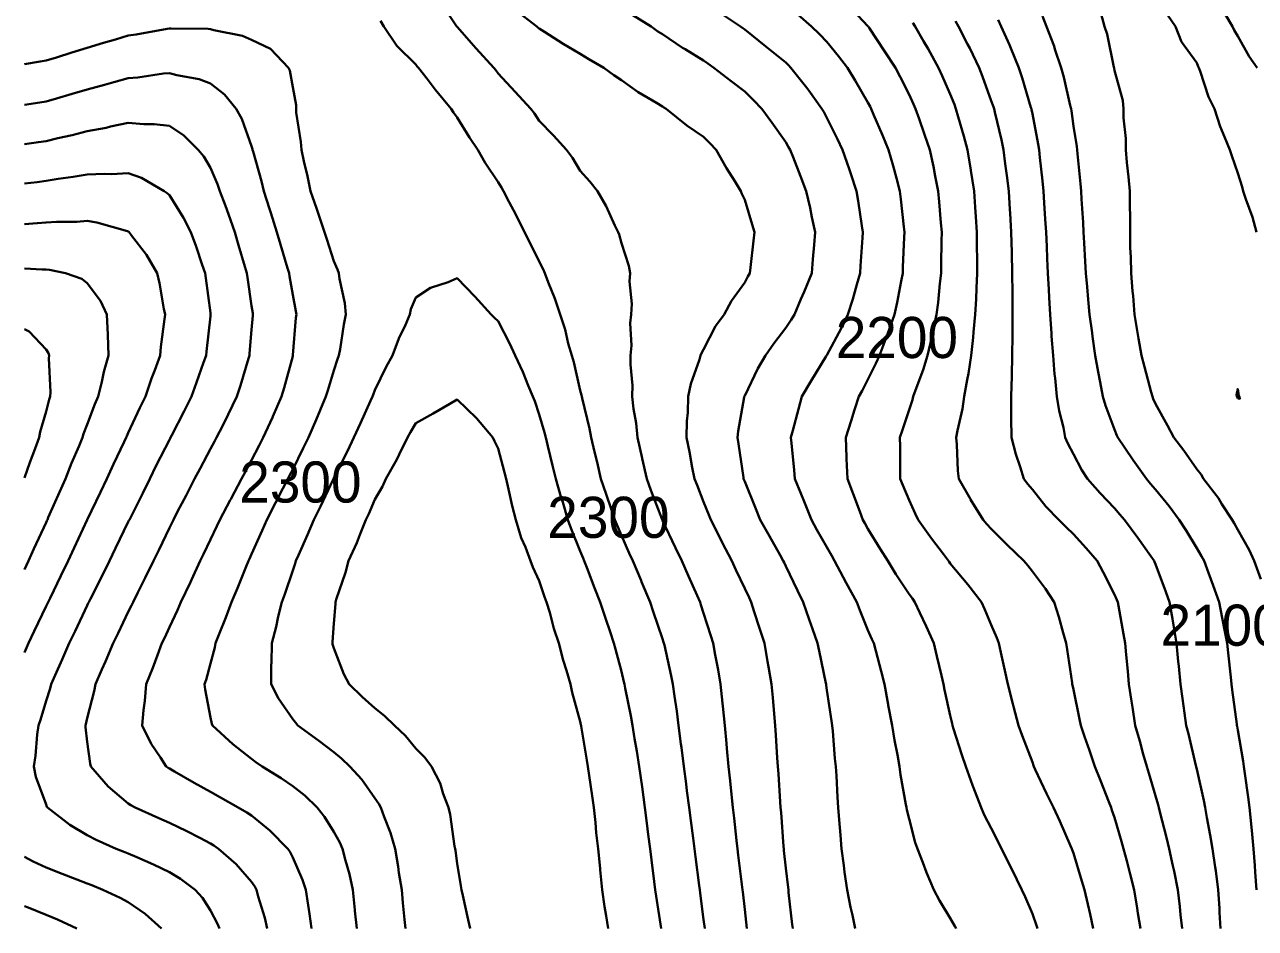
# Model space of a CAD drawing. Header units: inches. Extents: x 29277 to 43569, y 11651 to 22756.
# Drawn here: x 29283 to 32278, y 11656 to 13855 of the extents above; entities that cross this region are included whole.
import ezdxf

# ---------------------------------------------------------------- set-up
doc = ezdxf.new("R2010")
doc.units = ezdxf.units.IN
doc.header["$MEASUREMENT"] = 0
doc.layers.add('test_100m', color=124, linetype='Continuous', lineweight=30, true_color=0x00b06f)
doc.layers.add('test_20m', color=244, linetype='Continuous', lineweight=30, true_color=0xa80019)

msp = doc.modelspace()

# ---------------------------------------------------------------- linework, layer by layer
at = {"layer": 'test_100m'}
for points, elevation in [([(31747.6, 11656), (31746.1, 11660.8), (31735.3, 11691.5), (31717.8, 11732.4), (31709.5, 11749.9), (31685.3, 11799.9), (31685.2, 11800), (31660.6, 11849.9), (31651.8, 11866.5), (31635.3, 11899.7), (31618, 11932.6), (31610.4, 11949.9), (31595.2, 11990.1), (31589.4, 12004.1), (31573.6, 12049.9), (31563.8, 12078.5), (31543.8, 12141.4), (31541, 12149.9), (31539.8, 12154.5), (31535.3, 12173.8), (31521.8, 12236.4), (31519.1, 12249.9), (31514, 12271.3), (31503.2, 12317.9), (31495.3, 12349.9), (31476.9, 12391.6), (31461.9, 12423.3), (31449.6, 12449.9), (31443.5, 12458.2), (31435.3, 12469.5), (31403.4, 12518), (31383.6, 12549.9), (31364.9, 12579.6), (31335.3, 12627.9), (31327.3, 12641.9), (31322.7, 12649.9), (31315.2, 12670.1), (31298.9, 12713.6), (31285.1, 12749.9), (31283.4, 12798), (31283.1, 12802.1), (31281.4, 12849.9), (31294.1, 12891.1), (31302.9, 12917.5), (31313.3, 12949.9), (31321.1, 12964.1), (31335.3, 12991.2), (31354.7, 13030.5), (31363.1, 13049.9), (31380.3, 13095), (31383.2, 13102), (31399.7, 13149.9), (31406.3, 13178.9), (31415.7, 13230.3), (31419.8, 13249.9), (31420.5, 13264.7), (31423.3, 13337.9), (31423.8, 13349.9), (31422.3, 13362.9), (31415.2, 13429.9), (31412.8, 13449.9), (31404.4, 13480.9), (31396.5, 13511.1), (31385.5, 13549.9), (31370.9, 13585.5), (31349.1, 13636.1), (31343.3, 13649.9), (31340.6, 13655.2), (31335.3, 13665.3), (31304.2, 13718.9), (31285.1, 13749.9), (31263.5, 13778.1), (31235.3, 13812.6), (31217, 13831.6), (31198.1, 13849.9), (31164.3, 13879)], 2200), ([(32280.5, 11749.9), (32277.9, 11792.6), (32276.4, 11808.8), (32273.7, 11849.9), (32270.6, 11885.3), (32266.6, 11918.6), (32263.7, 11949.9), (32260.8, 11975.5), (32252.4, 12032.8), (32250.3, 12049.9), (32248.5, 12063.1), (32235.3, 12138.2), (32233.4, 12148.1), (32233, 12149.9), (32232.7, 12152.5), (32221.9, 12236.6), (32220.1, 12249.9), (32218.3, 12266.9), (32211.6, 12326.2), (32209, 12349.9), (32202.9, 12382.3), (32197.1, 12411.8), (32190.1, 12449.9), (32175.4, 12490), (32164, 12521.2), (32153.5, 12549.9), (32147.1, 12561.7), (32135.3, 12581.2), (32109.5, 12624.1), (32092.9, 12649.9), (32068.3, 12682.9), (32035.3, 12723.7), (32023.2, 12737.9), (32012.9, 12749.9), (31980.3, 12794.9), (31960, 12825.2), (31943.2, 12849.9), (31940.8, 12855.4), (31935.3, 12869.5), (31913.6, 12928.2), (31907.2, 12949.9), (31900.7, 12984.5), (31895.2, 13009.8), (31888.1, 13049.9), (31881.6, 13096.2), (31880.6, 13104.7), (31874.4, 13149.9), (31871.1, 13185.7), (31868.3, 13216.9), (31865.2, 13249.9), (31863.8, 13278.4), (31861.1, 13324.1), (31859.8, 13349.9), (31858.7, 13373.3), (31855.1, 13430.1), (31854.1, 13449.9), (31852.6, 13467.3), (31845.1, 13540.1), (31844.2, 13549.9), (31843.3, 13558), (31835.3, 13607.5), (31830.3, 13644.9), (31829.4, 13649.9), (31827.4, 13657.8), (31812.1, 13726.7), (31805.6, 13749.9), (31790.3, 13794.9), (31788, 13802.6), (31769.8, 13849.9), (31760.3, 13875)], 2100), ([(32204.7, 13880.5), (32222.7, 13849.9), (32226.5, 13841.2), (32235.3, 13826.3), (32262.8, 13777.5), (32282.8, 13749.9)], 2100), ([(29283, 13758.3), (29320.5, 13764.7), (29335.3, 13767.1), (29360.3, 13774.9), (29398.3, 13787), (29435.3, 13798.4), (29475, 13810.2), (29504.2, 13818.8), (29535.3, 13828), (29554.2, 13831), (29630.1, 13844.8), (29635.3, 13845.6), (29640, 13845.3), (29730, 13844.6), (29735.3, 13844.1), (29743.8, 13841.5), (29813.1, 13827.7), (29835.3, 13818), (29881.2, 13795.8), (29925.1, 13749.9), (29928.7, 13743.3), (29935.3, 13702.3), (29944.1, 13658.7), (29943.5, 13649.9), (29944.1, 13641.1), (29955.2, 13569.8), (29956.4, 13549.9), (29962.3, 13522.9), (29971.5, 13486.1), (29978.9, 13449.9), (29993.5, 13408.1), (30001.3, 13384), (30012.7, 13349.9), (30018.4, 13333.1), (30035.3, 13279.5), (30044.6, 13259.2), (30047.6, 13249.9), (30049.3, 13235.9), (30062.1, 13176.7), (30064.8, 13149.9), (30059.9, 13125.4), (30050.7, 13065.3), (30047.8, 13049.9), (30044.5, 13040.8), (30035.3, 13012.9), (30020.5, 12964.7), (30016.2, 12949.9), (30002.1, 12916.8), (29992.1, 12893.1), (29973.7, 12849.9), (29961.2, 12824.1), (29935.3, 12772.6), (29927.6, 12757.6), (29923.6, 12749.9), (29911.5, 12726.1), (29893.9, 12691.3), (29872.6, 12649.9), (29861.3, 12624), (29835.3, 12566.5), (29830.1, 12555.2), (29827.6, 12549.9), (29822.1, 12536.7), (29801.1, 12484.1), (29786.1, 12449.9), (29772.8, 12412.4), (29755.7, 12370.3), (29747.9, 12349.9), (29746, 12339.3), (29735.3, 12300.8), (29724.6, 12260.6), (29720.9, 12249.9), (29722.1, 12236.8), (29735.3, 12169.2), (29738.7, 12153.3), (29739.9, 12149.9), (29789.6, 12104.2), (29835.3, 12068.5), (29845.9, 12060.5), (29860.7, 12049.9), (29907.2, 12021.8), (29935.3, 12002.3), (29964.6, 11979.2), (29994.7, 11949.9), (30013, 11927.6), (30035.3, 11891.1), (30050.2, 11864.8), (30056.7, 11849.9), (30063.7, 11821.5), (30073.2, 11787.9), (30081.7, 11749.9), (30086.7, 11701.3), (30086.9, 11698.3), (30091.1, 11656)], 2300), ([(30938, 11656), (30935.3, 11677.6), (30927, 11741.6), (30925.9, 11749.9), (30924.6, 11760.7), (30915.7, 11830.3), (30913.2, 11849.9), (30909.9, 11875.3), (30904.2, 11918.8), (30900.1, 11949.9), (30894.9, 11990.3), (30892.8, 12007.4), (30887.2, 12049.9), (30881.5, 12096.2), (30880.2, 12105), (30874.5, 12149.9), (30869.9, 12184.5), (30864.1, 12221.2), (30860.1, 12249.9), (30856, 12270.7), (30839.8, 12345.4), (30838.9, 12349.9), (30838, 12352.7), (30835.3, 12360.7), (30812.6, 12427.3), (30805, 12449.9), (30784.3, 12499), (30783, 12502.2), (30763.1, 12549.9), (30754.3, 12569), (30735.3, 12612.1), (30723.9, 12638.5), (30719.3, 12649.9), (30711.1, 12674.1), (30697.8, 12712.4), (30685.6, 12749.9), (30676, 12790.6), (30669.8, 12815.4), (30661.5, 12849.9), (30657.3, 12871.9), (30639.7, 12945.6), (30638.8, 12949.9), (30638.3, 12952.9), (30635.3, 12965), (30619.2, 13033.8), (30614.3, 13049.9), (30606, 13079.3), (30598.1, 13112.7), (30585.9, 13149.9), (30573.4, 13188.1), (30557.3, 13227.9), (30549.2, 13249.9), (30545.1, 13259.8), (30535.3, 13278.6), (30511.5, 13326.1), (30499.5, 13349.9), (30478.2, 13392.9), (30462.4, 13422.8), (30448.4, 13449.9), (30443.6, 13458.2), (30435.3, 13471.1), (30403.7, 13518.3), (30386.1, 13549.9), (30365.8, 13580.5), (30335.3, 13629.2), (30326.5, 13641.1), (30321.1, 13649.9), (30282.4, 13697), (30262.3, 13723), (30241.2, 13749.9), (30238.5, 13753.1), (30235.3, 13757.4), (30188.4, 13803), (30156.8, 13849.9), (30149.4, 13864)], 2300), ([(29283, 13261.5), (29326.1, 13259.1), (29335.3, 13259.2), (29343.7, 13258.4), (29382.2, 13249.9), (29422, 13236.6), (29435.3, 13226.1), (29467.8, 13182.4), (29483.3, 13149.9), (29485.4, 13100), (29485.4, 13099.8), (29487.1, 13049.9), (29475.5, 13009.7), (29470.9, 12985.6), (29462.1, 12949.9), (29453.9, 12931.3), (29435.3, 12882.3), (29426.4, 12858.8), (29423.8, 12849.9), (29415.6, 12830.2), (29397.3, 12787.9), (29382.4, 12749.9), (29367.7, 12717.5), (29340.7, 12655.3), (29338.3, 12649.9), (29337.3, 12647.9), (29335.3, 12643.5), (29305.8, 12579.4), (29292.7, 12549.9), (29283, 12529.3)], 2200), ([(29283, 11710.1), (29292, 11706.6), (29335.3, 11688.7), (29362.9, 11677.6), (29410.1, 11656)], 2200)]:
    msp.add_lwpolyline(points, dxfattribs=dict(at, elevation=elevation))
at = {"layer": 'test_20m'}
for points, elevation in [([(31040.7, 11656), (31035.3, 11701.9), (31030.5, 11745.1), (31029.9, 11749.9), (31029.1, 11756.1), (31019.8, 11834.4), (31017.9, 11849.9), (31015.6, 11869.6), (31009.8, 11924.4), (31006.7, 11949.9), (31003.1, 11982.1), (31000, 12014.6), (30995.9, 12049.9), (30991.9, 12093.3), (30991, 12105.6), (30986.8, 12149.9), (30982.1, 12196.7), (30981.2, 12204), (30976.4, 12249.9), (30970.5, 12285.1), (30963.8, 12321.4), (30958.9, 12349.9), (30953.2, 12367.9), (30935.3, 12422.9), (30928.8, 12443.4), (30926.6, 12449.9), (30919.7, 12465.5), (30898.5, 12513.1), (30882.5, 12549.9), (30867, 12581.6), (30835.3, 12648.4), (30834.8, 12649.4), (30834.6, 12649.9), (30834.2, 12651.1), (30807.2, 12721.8), (30796.9, 12749.9), (30785.9, 12799.3), (30785.7, 12800.3), (30774.2, 12849.9), (30770.8, 12885.5), (30765, 12920.2), (30761.8, 12949.9), (30762.2, 12976.8), (30757.3, 13027.9), (30757.7, 13049.9), (30759.8, 13074.4), (30756.8, 13128.4), (30759.3, 13149.9), (30760.7, 13175.4), (30755.1, 13230.1), (30756.7, 13249.9), (30753.7, 13268.3), (30735.3, 13323), (30729.9, 13344.5), (30727.3, 13349.9), (30719.5, 13365.8), (30698.1, 13412.7), (30676.9, 13449.9), (30658.1, 13472.8), (30635.3, 13498.8), (30616.1, 13530.7), (30601.4, 13549.9), (30570, 13584.7), (30535.3, 13620.6), (30523.6, 13638.2), (30514.6, 13649.9), (30476.7, 13691.3), (30435.3, 13735.8), (30429.3, 13743.9), (30424.7, 13749.9), (30382, 13796.6), (30335.3, 13849.5), (30334.9, 13849.9), (30334.3, 13851), (30294.8, 13909.4)], 2280), ([(31883.4, 11656), (31876, 11690.6), (31870, 11715.2), (31862.2, 11749.9), (31856, 11770.7), (31835.3, 11839.2), (31832.4, 11847), (31831.3, 11849.9), (31828, 11857.2), (31801.9, 11916.5), (31786.6, 11949.9), (31769.7, 11984.3), (31742.4, 12042.8), (31739, 12049.9), (31738, 12052.6), (31735.3, 12060.1), (31710.6, 12125.3), (31701.7, 12149.9), (31689.8, 12195.5), (31687.9, 12202.5), (31675.4, 12249.9), (31668.5, 12283.1), (31658.4, 12326.8), (31653.4, 12349.9), (31648.5, 12363.1), (31635.3, 12394.2), (31619.2, 12433.8), (31611.9, 12449.9), (31578, 12492.6), (31535.3, 12544.1), (31532.8, 12547.5), (31531, 12549.9), (31518.7, 12566.5), (31490.1, 12604.7), (31457.7, 12649.9), (31450.3, 12665), (31435.3, 12697.7), (31420, 12734.6), (31413.9, 12749.9), (31413.7, 12771.6), (31413.5, 12828.1), (31413.2, 12849.9), (31418.7, 12866.5), (31435.3, 12917.5), (31443.3, 12941.9), (31445.5, 12949.9), (31450.7, 12965.3), (31469.9, 13015.3), (31480.2, 13049.9), (31490.8, 13094.4), (31493.1, 13107.8), (31502.2, 13149.9), (31506.1, 13179.1), (31510.3, 13224.9), (31513.4, 13249.9), (31513.8, 13271.4), (31514.4, 13329), (31514.9, 13349.9), (31512.9, 13372.3), (31508.8, 13423.5), (31506.5, 13449.9), (31499, 13486.2), (31494.6, 13509.2), (31485.8, 13549.9), (31473.2, 13587.8), (31459.5, 13625.8), (31451.1, 13649.9), (31446.2, 13660.9), (31435.3, 13684.6), (31413.4, 13728), (31402, 13749.9), (31375.9, 13790.6), (31338.5, 13846.7), (31336.4, 13849.9), (31335.9, 13850.5), (31335.3, 13851.3), (31287.3, 13901.9)], 2180), ([(31152.2, 11656), (31151.1, 11665.7), (31142.3, 11742.9), (31141.5, 11749.9), (31140.9, 11755.6), (31135.3, 11802.4), (31130.9, 11845.5), (31130.4, 11849.9), (31129.9, 11855.3), (31123.7, 11938.3), (31122.5, 11949.9), (31121.4, 11963.8), (31117.5, 12032.1), (31116, 12049.9), (31114.5, 12070.7), (31111.4, 12126), (31109.7, 12149.9), (31107.1, 12178.2), (31103.4, 12218), (31100.4, 12249.9), (31093.2, 12292), (31090.9, 12305.5), (31083.3, 12349.9), (31071.5, 12386.1), (31058.7, 12426.5), (31051.2, 12449.9), (31046, 12460.6), (31035.3, 12482.9), (31013.9, 12528.5), (31004, 12549.9), (30980.4, 12595.1), (30970.5, 12614.7), (30952.6, 12649.9), (30947.7, 12662.3), (30935.3, 12693.5), (30919.5, 12734.1), (30913.3, 12749.9), (30907.8, 12777.4), (30900.9, 12815.5), (30893.9, 12849.9), (30894.8, 12890.4), (30896.7, 12911.3), (30897.7, 12949.9), (30904.5, 12980.8), (30925.4, 13040), (30928.1, 13049.9), (30930, 13055.2), (30935.3, 13064.2), (30964.5, 13120.8), (30985.6, 13149.9), (31002.8, 13182.4), (31035.3, 13227), (31043.3, 13241.9), (31047.8, 13249.9), (31049.3, 13264), (31056.6, 13328.6), (31059, 13349.9), (31053.5, 13368.1), (31035.3, 13428.5), (31028.5, 13443.2), (31026.1, 13449.9), (31011.5, 13473.7), (30991.3, 13505.9), (30966.2, 13549.9), (30950.9, 13565.6), (30935.3, 13581.8), (30894.8, 13609.4), (30844.5, 13649.9), (30838.7, 13653.3), (30835.3, 13655.6), (30820.5, 13664.7), (30776.1, 13690.7), (30735.3, 13719.6), (30716.9, 13731.5), (30692.2, 13749.9), (30656.1, 13770.7), (30635.3, 13783.4), (30593.7, 13808.3), (30548, 13837.2), (30535.3, 13845.1), (30532.7, 13847.3), (30529.7, 13849.9), (30476.4, 13891)], 2260), ([(31304.1, 11656), (31297.4, 11687.8), (31292.7, 11707.3), (31284.5, 11749.9), (31278.4, 11793), (31276.6, 11808.7), (31270.9, 11849.9), (31268.1, 11882.7), (31265.4, 11919.8), (31262.9, 11949.9), (31261, 11975.6), (31258.4, 12026.9), (31256.7, 12049.9), (31254.7, 12069.3), (31249.4, 12135.8), (31248, 12149.9), (31246.2, 12160.8), (31235.3, 12235.3), (31233.5, 12248.1), (31233.3, 12249.9), (31232.8, 12252.4), (31216.3, 12330.9), (31212.6, 12349.9), (31200.4, 12384.8), (31192.4, 12407.1), (31177.8, 12449.9), (31163.7, 12478.4), (31135.3, 12537.5), (31131.2, 12545.9), (31129.3, 12549.9), (31121.5, 12563.7), (31095.3, 12609.9), (31073.3, 12649.9), (31062.4, 12677), (31035.3, 12743.5), (31033.5, 12748.1), (31032.8, 12749.9), (31032.3, 12752.9), (31020.2, 12834.8), (31017.6, 12849.9), (31019.6, 12865.6), (31034.2, 12948.8), (31034.3, 12949.9), (31034.6, 12950.6), (31035.3, 12952), (31067.3, 13017.9), (31085.8, 13049.9), (31106.2, 13079), (31135.3, 13117.1), (31148.4, 13136.8), (31156.5, 13149.9), (31172.2, 13186.8), (31180.2, 13205), (31198.3, 13249.9), (31201.3, 13284), (31204.1, 13318.8), (31206.8, 13349.9), (31198.9, 13386.3), (31194.3, 13408.9), (31185.1, 13449.9), (31171, 13485.7), (31153.2, 13532), (31146.2, 13549.9), (31142.3, 13556.9), (31135.3, 13569.2), (31101.7, 13616.4), (31077.4, 13649.9), (31056.6, 13671.2), (31035.3, 13691.8), (31002.3, 13717), (30960.6, 13749.9), (30945.5, 13760.2), (30935.3, 13767.4), (30890.2, 13795), (30884, 13798.7), (30835.3, 13831.3), (30823.8, 13838.4), (30807.3, 13849.9), (30763.2, 13877.9)], 2240), ([(31550.1, 11656), (31546.6, 11661.3), (31535.3, 11680.5), (31509.1, 11723.7), (31495.7, 11749.9), (31477.4, 11792), (31468.6, 11816.6), (31455.6, 11849.9), (31450.3, 11864.9), (31435.3, 11922.3), (31429.8, 11944.4), (31428.9, 11949.9), (31427.8, 11957.5), (31414.6, 12029.2), (31411.8, 12049.9), (31406.8, 12078.4), (31399.5, 12114.1), (31393.8, 12149.9), (31384.6, 12199.2), (31384.3, 12200.9), (31375.2, 12249.9), (31367.1, 12281.7), (31354.2, 12331), (31349.3, 12349.9), (31345, 12359.6), (31335.3, 12381.8), (31315.5, 12430.1), (31307.9, 12449.9), (31282, 12496.6), (31275.1, 12510.2), (31254.2, 12549.9), (31247.3, 12562), (31235.3, 12583.2), (31211.2, 12625.8), (31197.5, 12649.9), (31180, 12694.6), (31172.6, 12712.6), (31157.6, 12749.9), (31156, 12770.6), (31149, 12836.2), (31147.9, 12849.9), (31152.6, 12867.2), (31165.9, 12919.4), (31174.7, 12949.9), (31197.1, 12988.1), (31233.9, 13048.5), (31234.7, 13049.9), (31235.3, 13050.8), (31269.9, 13115.3), (31286.3, 13149.9), (31298.1, 13187.1), (31308.1, 13222.7), (31316.2, 13249.9), (31317.4, 13267.8), (31321.7, 13336.4), (31322.7, 13349.9), (31320.3, 13364.9), (31311.4, 13426), (31307.5, 13449.9), (31293.3, 13491.9), (31289.3, 13503.9), (31273.6, 13549.9), (31261.2, 13575.8), (31235.3, 13628.3), (31227.6, 13642.2), (31223.2, 13649.9), (31191, 13694.2), (31186.2, 13700.9), (31147.6, 13749.9), (31141.6, 13756.2), (31135.3, 13762.3), (31087, 13801.6), (31070.1, 13815.1), (31035.3, 13842.9), (31031.1, 13845.8), (31025.2, 13849.9), (30971.4, 13886.1)], 2220), ([(31747.6, 11656), (31746.1, 11660.8), (31735.3, 11691.5), (31717.8, 11732.4), (31709.5, 11749.9), (31685.3, 11799.9), (31685.2, 11800), (31660.6, 11849.9), (31651.8, 11866.5), (31635.3, 11899.7), (31618, 11932.6), (31610.4, 11949.9), (31595.2, 11990.1), (31589.4, 12004.1), (31573.6, 12049.9), (31563.8, 12078.5), (31543.8, 12141.4), (31541, 12149.9), (31539.8, 12154.5), (31535.3, 12173.8), (31521.8, 12236.4), (31519.1, 12249.9), (31514, 12271.3), (31503.2, 12317.9), (31495.3, 12349.9), (31476.9, 12391.6), (31461.9, 12423.3), (31449.6, 12449.9), (31443.5, 12458.2), (31435.3, 12469.5), (31403.4, 12518), (31383.6, 12549.9), (31364.9, 12579.6), (31335.3, 12627.9), (31327.3, 12641.9), (31322.7, 12649.9), (31315.2, 12670.1), (31298.9, 12713.6), (31285.1, 12749.9), (31283.4, 12798), (31283.1, 12802.1), (31281.4, 12849.9), (31294.1, 12891.1), (31302.9, 12917.5), (31313.3, 12949.9), (31321.1, 12964.1), (31335.3, 12991.2), (31354.7, 13030.5), (31363.1, 13049.9), (31380.3, 13095), (31383.2, 13102), (31399.7, 13149.9), (31406.3, 13178.9), (31415.7, 13230.3), (31419.8, 13249.9), (31420.5, 13264.7), (31423.3, 13337.9), (31423.8, 13349.9), (31422.3, 13362.9), (31415.2, 13429.9), (31412.8, 13449.9), (31404.4, 13480.9), (31396.5, 13511.1), (31385.5, 13549.9), (31370.9, 13585.5), (31349.1, 13636.1), (31343.3, 13649.9), (31340.6, 13655.2), (31335.3, 13665.3), (31304.2, 13718.9), (31285.1, 13749.9), (31263.5, 13778.1), (31235.3, 13812.6), (31217, 13831.6), (31198.1, 13849.9), (31164.3, 13879)], 2200), ([(32280.5, 11749.9), (32277.9, 11792.6), (32276.4, 11808.8), (32273.7, 11849.9), (32270.6, 11885.3), (32266.6, 11918.6), (32263.7, 11949.9), (32260.8, 11975.5), (32252.4, 12032.8), (32250.3, 12049.9), (32248.5, 12063.1), (32235.3, 12138.2), (32233.4, 12148.1), (32233, 12149.9), (32232.7, 12152.5), (32221.9, 12236.6), (32220.1, 12249.9), (32218.3, 12266.9), (32211.6, 12326.2), (32209, 12349.9), (32202.9, 12382.3), (32197.1, 12411.8), (32190.1, 12449.9), (32175.4, 12490), (32164, 12521.2), (32153.5, 12549.9), (32147.1, 12561.7), (32135.3, 12581.2), (32109.5, 12624.1), (32092.9, 12649.9), (32068.3, 12682.9), (32035.3, 12723.7), (32023.2, 12737.9), (32012.9, 12749.9), (31980.3, 12794.9), (31960, 12825.2), (31943.2, 12849.9), (31940.8, 12855.4), (31935.3, 12869.5), (31913.6, 12928.2), (31907.2, 12949.9), (31900.7, 12984.5), (31895.2, 13009.8), (31888.1, 13049.9), (31881.6, 13096.2), (31880.6, 13104.7), (31874.4, 13149.9), (31871.1, 13185.7), (31868.3, 13216.9), (31865.2, 13249.9), (31863.8, 13278.4), (31861.1, 13324.1), (31859.8, 13349.9), (31858.7, 13373.3), (31855.1, 13430.1), (31854.1, 13449.9), (31852.6, 13467.3), (31845.1, 13540.1), (31844.2, 13549.9), (31843.3, 13558), (31835.3, 13607.5), (31830.3, 13644.9), (31829.4, 13649.9), (31827.4, 13657.8), (31812.1, 13726.7), (31805.6, 13749.9), (31790.3, 13794.9), (31788, 13802.6), (31769.8, 13849.9), (31760.3, 13875)], 2100), ([(32291.4, 12506), (32275.4, 12549.9), (32262.6, 12577.2), (32235.3, 12625.5), (32226.8, 12641.5), (32221.8, 12649.9), (32196.8, 12688.4), (32188, 12702.6), (32152.1, 12749.9), (32145.8, 12760.5), (32135.3, 12773), (32103.9, 12818.5), (32079.8, 12849.9), (32064.5, 12879.2), (32035.3, 12932.2), (32029.7, 12944.4), (32027.4, 12949.9), (32024.7, 12960.6), (32007.9, 13022.5), (32000.9, 13049.9), (31993.8, 13091.4), (31991.4, 13106.1), (31983.7, 13149.9), (31980.4, 13195), (31979.1, 13206.1), (31975.5, 13249.9), (31974.9, 13289.5), (31973.7, 13311.6), (31973, 13349.9), (31973.4, 13388.1), (31972.3, 13413), (31972.8, 13449.9), (31969.6, 13484.2), (31965.6, 13519.6), (31962.7, 13549.9), (31962.8, 13577.4), (31957, 13628.2), (31957.1, 13649.9), (31955.2, 13669.8), (31935.3, 13742.8), (31934.4, 13749), (31934.2, 13749.9), (31933.8, 13751.4), (31917.2, 13831.8), (31911.1, 13849.9), (31902.1, 13883.1)], 2080), ([(32064, 13878.6), (32083.9, 13849.9), (32098.4, 13813), (32135.3, 13761.8), (32138.6, 13753.2), (32140.4, 13749.9), (32143.7, 13741.5), (32164, 13678.7), (32178.3, 13649.9), (32192.3, 13606.9), (32203.3, 13581.9), (32215.6, 13549.9), (32220.7, 13535.4), (32235.3, 13493.1), (32245.6, 13460.2), (32248.6, 13449.9), (32254.7, 13430.5), (32271.4, 13386), (32280.9, 13349.9)], 2080), ([(32204.7, 13880.5), (32222.7, 13849.9), (32226.5, 13841.2), (32235.3, 13826.3), (32262.8, 13777.5), (32282.8, 13749.9)], 2100), ([(29283, 13758.3), (29320.5, 13764.7), (29335.3, 13767.1), (29360.3, 13774.9), (29398.3, 13787), (29435.3, 13798.4), (29475, 13810.2), (29504.2, 13818.8), (29535.3, 13828), (29554.2, 13831), (29630.1, 13844.8), (29635.3, 13845.6), (29640, 13845.3), (29730, 13844.6), (29735.3, 13844.1), (29743.8, 13841.5), (29813.1, 13827.7), (29835.3, 13818), (29881.2, 13795.8), (29925.1, 13749.9), (29928.7, 13743.3), (29935.3, 13702.3), (29944.1, 13658.7), (29943.5, 13649.9), (29944.1, 13641.1), (29955.2, 13569.8), (29956.4, 13549.9), (29962.3, 13522.9), (29971.5, 13486.1), (29978.9, 13449.9), (29993.5, 13408.1), (30001.3, 13384), (30012.7, 13349.9), (30018.4, 13333.1), (30035.3, 13279.5), (30044.6, 13259.2), (30047.6, 13249.9), (30049.3, 13235.9), (30062.1, 13176.7), (30064.8, 13149.9), (30059.9, 13125.4), (30050.7, 13065.3), (30047.8, 13049.9), (30044.5, 13040.8), (30035.3, 13012.9), (30020.5, 12964.7), (30016.2, 12949.9), (30002.1, 12916.8), (29992.1, 12893.1), (29973.7, 12849.9), (29961.2, 12824.1), (29935.3, 12772.6), (29927.6, 12757.6), (29923.6, 12749.9), (29911.5, 12726.1), (29893.9, 12691.3), (29872.6, 12649.9), (29861.3, 12624), (29835.3, 12566.5), (29830.1, 12555.2), (29827.6, 12549.9), (29822.1, 12536.7), (29801.1, 12484.1), (29786.1, 12449.9), (29772.8, 12412.4), (29755.7, 12370.3), (29747.9, 12349.9), (29746, 12339.3), (29735.3, 12300.8), (29724.6, 12260.6), (29720.9, 12249.9), (29722.1, 12236.8), (29735.3, 12169.2), (29738.7, 12153.3), (29739.9, 12149.9), (29789.6, 12104.2), (29835.3, 12068.5), (29845.9, 12060.5), (29860.7, 12049.9), (29907.2, 12021.8), (29935.3, 12002.3), (29964.6, 11979.2), (29994.7, 11949.9), (30013, 11927.6), (30035.3, 11891.1), (30050.2, 11864.8), (30056.7, 11849.9), (30063.7, 11821.5), (30073.2, 11787.9), (30081.7, 11749.9), (30086.7, 11701.3), (30086.9, 11698.3), (30091.1, 11656)], 2300), ([(30938, 11656), (30935.3, 11677.6), (30927, 11741.6), (30925.9, 11749.9), (30924.6, 11760.7), (30915.7, 11830.3), (30913.2, 11849.9), (30909.9, 11875.3), (30904.2, 11918.8), (30900.1, 11949.9), (30894.9, 11990.3), (30892.8, 12007.4), (30887.2, 12049.9), (30881.5, 12096.2), (30880.2, 12105), (30874.5, 12149.9), (30869.9, 12184.5), (30864.1, 12221.2), (30860.1, 12249.9), (30856, 12270.7), (30839.8, 12345.4), (30838.9, 12349.9), (30838, 12352.7), (30835.3, 12360.7), (30812.6, 12427.3), (30805, 12449.9), (30784.3, 12499), (30783, 12502.2), (30763.1, 12549.9), (30754.3, 12569), (30735.3, 12612.1), (30723.9, 12638.5), (30719.3, 12649.9), (30711.1, 12674.1), (30697.8, 12712.4), (30685.6, 12749.9), (30676, 12790.6), (30669.8, 12815.4), (30661.5, 12849.9), (30657.3, 12871.9), (30639.7, 12945.6), (30638.8, 12949.9), (30638.3, 12952.9), (30635.3, 12965), (30619.2, 13033.8), (30614.3, 13049.9), (30606, 13079.3), (30598.1, 13112.7), (30585.9, 13149.9), (30573.4, 13188.1), (30557.3, 13227.9), (30549.2, 13249.9), (30545.1, 13259.8), (30535.3, 13278.6), (30511.5, 13326.1), (30499.5, 13349.9), (30478.2, 13392.9), (30462.4, 13422.8), (30448.4, 13449.9), (30443.6, 13458.2), (30435.3, 13471.1), (30403.7, 13518.3), (30386.1, 13549.9), (30365.8, 13580.5), (30335.3, 13629.2), (30326.5, 13641.1), (30321.1, 13649.9), (30282.4, 13697), (30262.3, 13723), (30241.2, 13749.9), (30238.5, 13753.1), (30235.3, 13757.4), (30188.4, 13803), (30156.8, 13849.9), (30149.4, 13864)], 2300), ([(31998.1, 11656), (31992.2, 11693), (31990.4, 11705), (31983.1, 11749.9), (31973.4, 11788), (31965.1, 11820.2), (31957.4, 11849.9), (31952.6, 11867.2), (31935.3, 11925.4), (31929.1, 11943.7), (31926.9, 11949.9), (31921.4, 11963.8), (31901.1, 12015.8), (31887.2, 12049.9), (31874.2, 12088.8), (31862.1, 12123.2), (31852.9, 12149.9), (31850.1, 12164.7), (31835.3, 12237.2), (31833, 12247.6), (31832.4, 12249.9), (31831.9, 12253.4), (31820.2, 12334.8), (31817.6, 12349.9), (31810.2, 12375), (31799.6, 12414.2), (31788.3, 12449.9), (31767.1, 12481.7), (31735.3, 12524.1), (31724.1, 12538.7), (31714.7, 12549.9), (31674.4, 12589), (31635.3, 12628.1), (31624.9, 12639.5), (31616, 12649.9), (31585.1, 12699.7), (31584.6, 12700.6), (31556.5, 12749.9), (31554.3, 12768.9), (31551.8, 12833.5), (31550.1, 12849.9), (31553, 12867.6), (31565, 12920.2), (31569.1, 12949.9), (31576.3, 12990.9), (31579.6, 13005.6), (31586.4, 13049.9), (31591.3, 13093.9), (31592.1, 13106.7), (31596.5, 13149.9), (31598.5, 13186.7), (31599.1, 13213.8), (31601, 13249.9), (31600.9, 13284.3), (31600.5, 13315.1), (31600.3, 13349.9), (31597.7, 13387.5), (31596.2, 13410.8), (31593.5, 13449.9), (31585.7, 13499.5), (31585.6, 13500.3), (31577.6, 13549.9), (31568.8, 13583.4), (31554.8, 13630.4), (31549.4, 13649.9), (31545.5, 13660.2), (31535.3, 13685.5), (31515.9, 13730.5), (31507.1, 13749.9), (31481.5, 13796.1), (31470.6, 13814.6), (31450.2, 13849.9), (31444.3, 13858.9)], 2160), ([(32099.8, 11656), (32096.1, 11689.1), (32094.3, 11708.9), (32089.5, 11749.9), (32080.2, 11794.9), (32077.2, 11808), (32068.1, 11849.9), (32062.1, 11876.7), (32045.9, 11939.4), (32043.3, 11949.9), (32041.7, 11956.4), (32035.3, 11978.4), (32018.9, 12033.6), (32013.5, 12049.9), (32005.2, 12080), (31996.9, 12111.5), (31985.9, 12149.9), (31979.2, 12193.8), (31976.8, 12208.4), (31970.4, 12249.9), (31967.4, 12282), (31963.6, 12321.7), (31960.9, 12349.9), (31957.1, 12371.7), (31944.7, 12440.5), (31943.1, 12449.9), (31940.8, 12455.4), (31935.3, 12468.4), (31908, 12522.7), (31893.3, 12549.9), (31866.1, 12580.8), (31835.3, 12615.4), (31817.5, 12632.2), (31799.5, 12649.9), (31768, 12682.6), (31735.3, 12723.4), (31723.3, 12737.9), (31714.8, 12749.9), (31705.9, 12779.3), (31694.8, 12809.5), (31684.7, 12849.9), (31683.9, 12898.5), (31684.1, 12901.1), (31683.4, 12949.9), (31685, 12999.6), (31685.1, 13000.2), (31686.5, 13049.9), (31686.9, 13098.3), (31686.8, 13101.4), (31687.2, 13149.9), (31686.9, 13198.3), (31686.8, 13201.4), (31686.4, 13249.9), (31685.1, 13299.8), (31685.1, 13300.1), (31683.8, 13349.9), (31681, 13395.7), (31680.5, 13404.8), (31677.7, 13449.9), (31673.1, 13487.7), (31669.2, 13516), (31665, 13549.9), (31659.9, 13574.5), (31643.8, 13641.4), (31642, 13649.9), (31640.4, 13655), (31635.3, 13669.3), (31614, 13728.7), (31605.7, 13749.9), (31582.9, 13797.5), (31577.6, 13807.6), (31556, 13849.9), (31548.6, 13863.2)], 2140), ([(32192.9, 11656), (32190.8, 11694.5), (32190.5, 11705.1), (32187.8, 11749.9), (32181.6, 11796.2), (32180, 11805.2), (32173.5, 11849.9), (32168.3, 11882.9), (32159.8, 11925.5), (32155.6, 11949.9), (32152.4, 11967.1), (32135.3, 12043.5), (32134.1, 12048.7), (32133.8, 12049.9), (32133.3, 12051.9), (32115, 12129.6), (32109.9, 12149.9), (32105.7, 12179.5), (32100.7, 12215.3), (32095.8, 12249.9), (32091.6, 12293.6), (32090.4, 12305.1), (32086.2, 12349.9), (32078.7, 12393.4), (32076.2, 12409), (32069.3, 12449.9), (32060.2, 12474.8), (32035.3, 12541.7), (32032.9, 12547.6), (32032, 12549.9), (32023.7, 12561.5), (31991.9, 12606.5), (31959.4, 12649.9), (31948.3, 12663), (31935.3, 12678.1), (31900.3, 12714.9), (31869.3, 12749.9), (31855.9, 12770.5), (31835.3, 12809.9), (31821.3, 12835.9), (31815.5, 12849.9), (31810.9, 12874.3), (31800.7, 12915.3), (31795, 12949.9), (31790.9, 12994.3), (31789.5, 13004.2), (31785.8, 13049.9), (31782.1, 13096.7), (31781.8, 13103.4), (31778.4, 13149.9), (31776, 13190.6), (31775.3, 13210), (31772.9, 13249.9), (31771.3, 13285.9), (31770.2, 13315.1), (31768.6, 13349.9), (31766.8, 13381.4), (31764.3, 13420.9), (31762.7, 13449.9), (31760.2, 13474.9), (31753.8, 13531.4), (31751.9, 13549.9), (31749.6, 13564.3), (31735.3, 13637.4), (31733.3, 13648), (31732.9, 13649.9), (31731.8, 13653.4), (31710.8, 13725.4), (31702.6, 13749.9), (31683.2, 13797.8), (31679.5, 13805.8), (31659.8, 13849.9), (31652, 13866.6)], 2120), ([(29283, 13659.7), (29319.7, 13665.5), (29335.3, 13668), (29360.7, 13675.3), (29399.1, 13686.2), (29435.3, 13696.9), (29477.2, 13708), (29500.2, 13714.8), (29535.3, 13724.5), (29558.8, 13726.4), (29621.1, 13735.7), (29635.3, 13737), (29653.3, 13731.9), (29707.4, 13722), (29735.3, 13711.7), (29769.8, 13684.5), (29797.7, 13649.9), (29811.3, 13625.9), (29835.3, 13558.9), (29837.5, 13552.1), (29837.9, 13549.9), (29838.8, 13546.4), (29859.4, 13474.1), (29865.1, 13449.9), (29878.9, 13406.3), (29882.1, 13396.7), (29896.5, 13349.9), (29905.4, 13320.1), (29922.9, 13262.4), (29926.6, 13249.9), (29927.8, 13242.4), (29935.3, 13197.6), (29942.9, 13157.6), (29944.3, 13149.9), (29943.4, 13141.8), (29936, 13050.6), (29935.9, 13049.9), (29935.8, 13049.5), (29935.3, 13047.8), (29914.3, 12970.9), (29908.3, 12949.9), (29887.1, 12901.7), (29886, 12899.2), (29863.7, 12849.9), (29854, 12831.2), (29835.3, 12795.3), (29819.4, 12765.8), (29810.7, 12749.9), (29784.6, 12700.6), (29783.1, 12697.8), (29757.8, 12649.9), (29750.7, 12634.6), (29735.3, 12602.4), (29718.6, 12566.6), (29710.4, 12549.9), (29689, 12503.7), (29686.7, 12498.5), (29663.2, 12449.9), (29655, 12430.3), (29635.3, 12389.2), (29623.2, 12362.1), (29617.2, 12349.9), (29606.1, 12320.8), (29595.3, 12289.9), (29578.7, 12249.9), (29575.7, 12209.5), (29571.9, 12186.5), (29568.7, 12149.9), (29590.6, 12105.2), (29613.9, 12071.4), (29627.6, 12049.9), (29632.1, 12046.7), (29635.3, 12044.8), (29647.4, 12037.8), (29695.3, 12009.9), (29735.3, 11988.2), (29759.9, 11974.5), (29802.9, 11949.9), (29823.6, 11938.2), (29835.3, 11930.3), (29879.7, 11894.3), (29923.2, 11849.9), (29928.1, 11842.8), (29935.3, 11828.1), (29959.3, 11773.9), (29967.4, 11749.9), (29972.9, 11712.3), (29976.6, 11691.2), (29981.5, 11656)], 2280), ([(29283, 13563.8), (29316.5, 13568.8), (29335.3, 13571.6), (29363.9, 13578.5), (29399.1, 13586.2), (29435.3, 13595.5), (29481.3, 13603.9), (29492.1, 13606.7), (29535.3, 13615.8), (29572.9, 13612.3), (29598.2, 13612.8), (29635.3, 13608.5), (29670.5, 13585.1), (29705.7, 13549.9), (29719.2, 13533.8), (29735.3, 13506.1), (29752.3, 13466.9), (29758.1, 13449.9), (29771.5, 13413.7), (29779.2, 13393.9), (29794.5, 13349.9), (29803.7, 13318.4), (29818.9, 13266.3), (29823.7, 13249.9), (29825.1, 13239.7), (29835.3, 13170.6), (29838, 13152.6), (29838.4, 13149.9), (29838.2, 13147), (29835.3, 13112.5), (29830.5, 13054.7), (29830, 13049.9), (29827.7, 13042.3), (29808.3, 12976.9), (29799.5, 12949.9), (29778.7, 12906.6), (29765.1, 12879.7), (29750.3, 12849.9), (29745, 12840.2), (29735.3, 12822.6), (29710, 12775.2), (29696.7, 12749.9), (29675.9, 12709.4), (29655.4, 12670), (29645, 12649.9), (29641.8, 12643.4), (29635.3, 12630.3), (29609.4, 12575.8), (29596.5, 12549.9), (29576.7, 12508.5), (29558.9, 12473.5), (29547.1, 12449.9), (29543.4, 12441.8), (29535.3, 12425.9), (29511, 12374.3), (29498.7, 12349.9), (29480, 12305.2), (29471.1, 12285.7), (29455.3, 12249.9), (29452.1, 12233.1), (29435.3, 12167.8), (29432, 12153.2), (29431.1, 12149.9), (29431.1, 12145.8), (29435.3, 12109.5), (29442.3, 12056.9), (29444.2, 12049.9), (29486.7, 12001.3), (29535.3, 11960.1), (29541.3, 11955.9), (29551.9, 11949.9), (29609.5, 11924.2), (29635.3, 11913), (29677.8, 11892.4), (29709.3, 11875.9), (29735.3, 11862.7), (29743.3, 11857.9), (29754.8, 11849.9), (29797.8, 11812.4), (29835.3, 11768.9), (29843.2, 11757.8), (29847.5, 11749.9), (29851.7, 11733.5), (29867.3, 11682), (29873.3, 11656)], 2260), ([(29283, 13467.9), (29313.5, 13471.7), (29335.3, 13474.7), (29365, 13479.7), (29401.1, 13484.1), (29435.3, 13490.3), (29477.4, 13492), (29494.1, 13491.2), (29535.3, 13493.2), (29567.1, 13481.7), (29622.5, 13449.9), (29630.3, 13444.9), (29635.3, 13440.1), (29669.8, 13384.4), (29687.2, 13349.9), (29700.2, 13314.8), (29715, 13270.3), (29722.1, 13249.9), (29723.7, 13238.3), (29735.3, 13153.6), (29735.7, 13150.3), (29735.8, 13149.9), (29735.7, 13149.5), (29735.3, 13145.5), (29725.6, 13059.6), (29724.5, 13049.9), (29718.5, 13033.1), (29701.2, 12984.1), (29688.9, 12949.9), (29670.9, 12914.3), (29640.9, 12855.6), (29638.1, 12849.9), (29637.1, 12848.1), (29635.3, 12844.7), (29603.5, 12781.8), (29587.7, 12749.9), (29570.3, 12714.9), (29540.4, 12655), (29537.9, 12649.9), (29537, 12648.2), (29535.3, 12644.8), (29504.5, 12580.7), (29489.4, 12549.9), (29471.7, 12513.5), (29443.4, 12458.1), (29439.4, 12449.9), (29438, 12447.2), (29435.3, 12441.9), (29405.8, 12379.4), (29391.3, 12349.9), (29374.7, 12310.5), (29357.6, 12272.2), (29347.9, 12249.9), (29345.3, 12240), (29335.3, 12209.3), (29321.5, 12163.7), (29316.4, 12149.9), (29313.2, 12127.8), (29309.6, 12075.6), (29305.1, 12049.9), (29310.3, 12025), (29335.3, 11957.3), (29337.4, 11952.1), (29338.9, 11949.9), (29393.3, 11907.9), (29435.3, 11882.8), (29456.9, 11871.5), (29505.8, 11849.9), (29527, 11841.6), (29535.3, 11838.3), (29556.4, 11828.9), (29597, 11811.6), (29635.3, 11793.1), (29662.1, 11776.7), (29698.1, 11749.9), (29715.5, 11730.1), (29735.3, 11699.3), (29752.6, 11667.2), (29757.1, 11656)], 2240), ([(29283, 13369.4), (29313.8, 13371.4), (29335.3, 13373.6), (29360.6, 13375.2), (29409.9, 13375.3), (29435.3, 13377.1), (29458.8, 13373.5), (29533.1, 13352.2), (29535.3, 13351.7), (29536.4, 13351), (29537.5, 13349.9), (29543.4, 13341.8), (29579.7, 13294.3), (29605.6, 13249.9), (29611.1, 13225.7), (29622, 13163.2), (29624.8, 13149.9), (29623.6, 13138.2), (29614.6, 13070.7), (29612.6, 13049.9), (29599.7, 13014.3), (29591.7, 12993.5), (29576.9, 12949.9), (29563.1, 12922.1), (29535.3, 12861.8), (29531.5, 12853.7), (29530, 12849.9), (29525.3, 12840), (29499.4, 12785.8), (29483.1, 12749.9), (29467.6, 12717.6), (29435.3, 12650.2), (29435.2, 12650), (29435.1, 12649.7), (29403.5, 12581.7), (29388.7, 12549.9), (29371.4, 12513.8), (29344.9, 12459.5), (29340.2, 12449.9), (29338.6, 12446.6), (29335.3, 12439.9), (29306.5, 12378.7), (29292.8, 12349.9), (29283, 12327.2)], 2220), ([(29283, 13261.5), (29326.1, 13259.1), (29335.3, 13259.2), (29343.7, 13258.4), (29382.2, 13249.9), (29422, 13236.6), (29435.3, 13226.1), (29467.8, 13182.4), (29483.3, 13149.9), (29485.4, 13100), (29485.4, 13099.8), (29487.1, 13049.9), (29475.5, 13009.7), (29470.9, 12985.6), (29462.1, 12949.9), (29453.9, 12931.3), (29435.3, 12882.3), (29426.4, 12858.8), (29423.8, 12849.9), (29415.6, 12830.2), (29397.3, 12787.9), (29382.4, 12749.9), (29367.7, 12717.5), (29340.7, 12655.3), (29338.3, 12649.9), (29337.3, 12647.9), (29335.3, 12643.5), (29305.8, 12579.4), (29292.7, 12549.9), (29283, 12529.3)], 2200), ([(30831.9, 11656), (30820, 11734.6), (30817.8, 11749.9), (30815.4, 11769.9), (30808.3, 11823), (30805.2, 11849.9), (30800.8, 11884.4), (30797, 11911.7), (30792.4, 11949.9), (30785.4, 12000.1), (30778.6, 12049.9), (30772.7, 12087.3), (30767.5, 12117.7), (30762.3, 12149.9), (30758.2, 12172.9), (30744.6, 12240.7), (30742.8, 12249.9), (30741.4, 12256.1), (30735.3, 12280.8), (30720.9, 12335.5), (30717.2, 12349.9), (30708.2, 12377.1), (30696.4, 12411.1), (30684, 12449.9), (30670, 12484.6), (30650.9, 12534.3), (30644.8, 12549.9), (30642, 12556.6), (30635.3, 12573.7), (30613.2, 12627.9), (30605.2, 12649.9), (30592.4, 12692.8), (30589, 12703.6), (30576, 12749.9), (30567.9, 12782.5), (30556.4, 12828.8), (30551.2, 12849.9), (30548, 12862.6), (30535.3, 12906.1), (30524.3, 12939), (30520, 12949.9), (30508.7, 12976.5), (30495.4, 13010.1), (30476.7, 13049.9), (30463.8, 13078.5), (30435.3, 13133.5), (30426.8, 13141.4), (30418.3, 13149.9), (30378.4, 13193), (30335.3, 13237.9), (30313.8, 13228.5), (30270.6, 13214.6), (30235.3, 13190.5), (30222.8, 13162.4), (30220.7, 13149.9), (30209.5, 13124.1), (30193.9, 13091.4), (30178.5, 13049.9), (30163.2, 13022.1), (30135.3, 12965.7), (30130.9, 12954.3), (30129.4, 12949.9), (30124.6, 12939.2), (30100, 12885.2), (30084.1, 12849.9), (30068.5, 12816.7), (30035.3, 12751.8), (30034.7, 12750.5), (30034.4, 12749.9), (30033.6, 12748.2), (30002.9, 12682.3), (29986.8, 12649.9), (29971.7, 12613.6), (29949.5, 12564.2), (29943.3, 12549.9), (29941.5, 12543.8), (29935.3, 12526.5), (29916.1, 12469.2), (29908.9, 12449.9), (29900.3, 12414.9), (29895.3, 12389.9), (29884.2, 12349.9), (29883.7, 12301.5), (29883.3, 12297.9), (29882.8, 12249.9), (29900.6, 12215.3), (29935.3, 12165.4), (29942, 12156.6), (29948.1, 12149.9), (29998.5, 12113.1), (30035.3, 12084.4), (30054.5, 12069.1), (30074.4, 12049.9), (30103.7, 12018.3), (30135.3, 11972.6), (30144.7, 11959.3), (30149.9, 11949.9), (30157.6, 11927.6), (30173.6, 11888.2), (30184.6, 11849.9), (30192, 11806.6), (30194, 11791.2), (30200.6, 11749.9), (30203.7, 11718.3), (30207.7, 11677.5), (30209.9, 11656)], 2320), ([(29283, 13114), (29293.9, 13108.5), (29335.3, 13064.5), (29341, 13055.6), (29342.9, 13049.9), (29342.2, 13043), (29346.2, 12960.8), (29345.4, 12949.9), (29342.9, 12942.4), (29335.3, 12913.5), (29321.1, 12864.1), (29318.6, 12849.9), (29309, 12823.6), (29295.5, 12789.7), (29283, 12752.2)], 2180), ([(30703, 11656), (30698.4, 11686.8), (30694.4, 11709.1), (30688.7, 11749.9), (30683.6, 11798.3), (30683.4, 11801.9), (30678.6, 11849.9), (30674.2, 11888.8), (30672.1, 11913.2), (30668.1, 11949.9), (30663.8, 11978.4), (30656.9, 12028.3), (30653.7, 12049.9), (30650.9, 12065.5), (30637.6, 12147.6), (30637.2, 12149.9), (30636.9, 12151.5), (30635.3, 12159.1), (30615.2, 12229.9), (30611.2, 12249.9), (30601.6, 12283.7), (30593.7, 12308.3), (30582.8, 12349.9), (30571.2, 12385.8), (30561, 12424.2), (30553.4, 12449.9), (30548.3, 12462.9), (30535.3, 12501.9), (30519.9, 12534.5), (30514.4, 12549.9), (30501.7, 12583.6), (30491.7, 12606.4), (30478.1, 12649.9), (30469.1, 12683.7), (30460.8, 12724.4), (30454.6, 12749.9), (30450.5, 12765.1), (30435.3, 12823.2), (30426.4, 12841), (30422.3, 12849.9), (30382.4, 12897.1), (30335.3, 12942.5), (30317.6, 12932.2), (30276.9, 12908.3), (30235.3, 12884.9), (30222.2, 12863), (30214.5, 12849.9), (30194.1, 12808.8), (30188.6, 12796.7), (30162.1, 12749.9), (30154.1, 12731.1), (30135.3, 12699.8), (30120.8, 12664.5), (30113.5, 12649.9), (30098.4, 12613.1), (30091.2, 12594), (30071.2, 12549.9), (30063.8, 12521.5), (30041.2, 12455.8), (30039.4, 12449.9), (30039.4, 12445.9), (30035.3, 12397.4), (30032.4, 12352.9), (30031.9, 12349.9), (30032.5, 12347.1), (30035.3, 12337.9), (30059.9, 12274.5), (30072.5, 12249.9), (30104.8, 12219.5), (30135.3, 12191.8), (30158.7, 12173.4), (30182.8, 12149.9), (30209.7, 12124.4), (30235.3, 12093.4), (30257.1, 12071.7), (30273.4, 12049.9), (30294.2, 12008.9), (30301.9, 11983.3), (30314.7, 11949.9), (30318.3, 11933), (30329.5, 11855.8), (30330.6, 11849.9), (30331.2, 11845.8), (30335.3, 11813.5), (30344.9, 11759.6), (30346.5, 11749.9), (30349.6, 11735.6), (30362.2, 11676.9), (30366.9, 11656)], 2340), ([(29283, 11830), (29304.2, 11818.8), (29335.3, 11804.5), (29374, 11788.6), (29410.2, 11775.1), (29435.3, 11765.3), (29446.3, 11760.9), (29473.5, 11749.9), (29515.8, 11730.4), (29535.3, 11719.6), (29576.4, 11691.1), (29615.9, 11656)], 2220), ([(29283, 11710.1), (29292, 11706.6), (29335.3, 11688.7), (29362.9, 11677.6), (29410.1, 11656)], 2200)]:
    msp.add_lwpolyline(points, dxfattribs=dict(at, elevation=elevation))
at = {"layer": 'test_20m', "elevation": 2060}
msp.add_lwpolyline([(32235.3, 12944.8), (32233.9, 12948.5), (32232.7, 12949.9), (32232.1, 12953.2), (32235.3, 12968.4), (32237.4, 12952), (32239.8, 12949.9), (32240.6, 12944.7)], close=True, dxfattribs=at)

# ---------------------------------------------------------------- texts
for s, p in [('2200', (31256.9, 13043.6, 2200)), ('2300', (29805.4, 12692, 2300)), ('2300', (30554.9, 12606.1, 2300)), ('2100', (32047.2, 12343.6, 2100))]:
    msp.add_text(s, height=100).set_placement(p)

doc.saveas('drawing.dxf')
